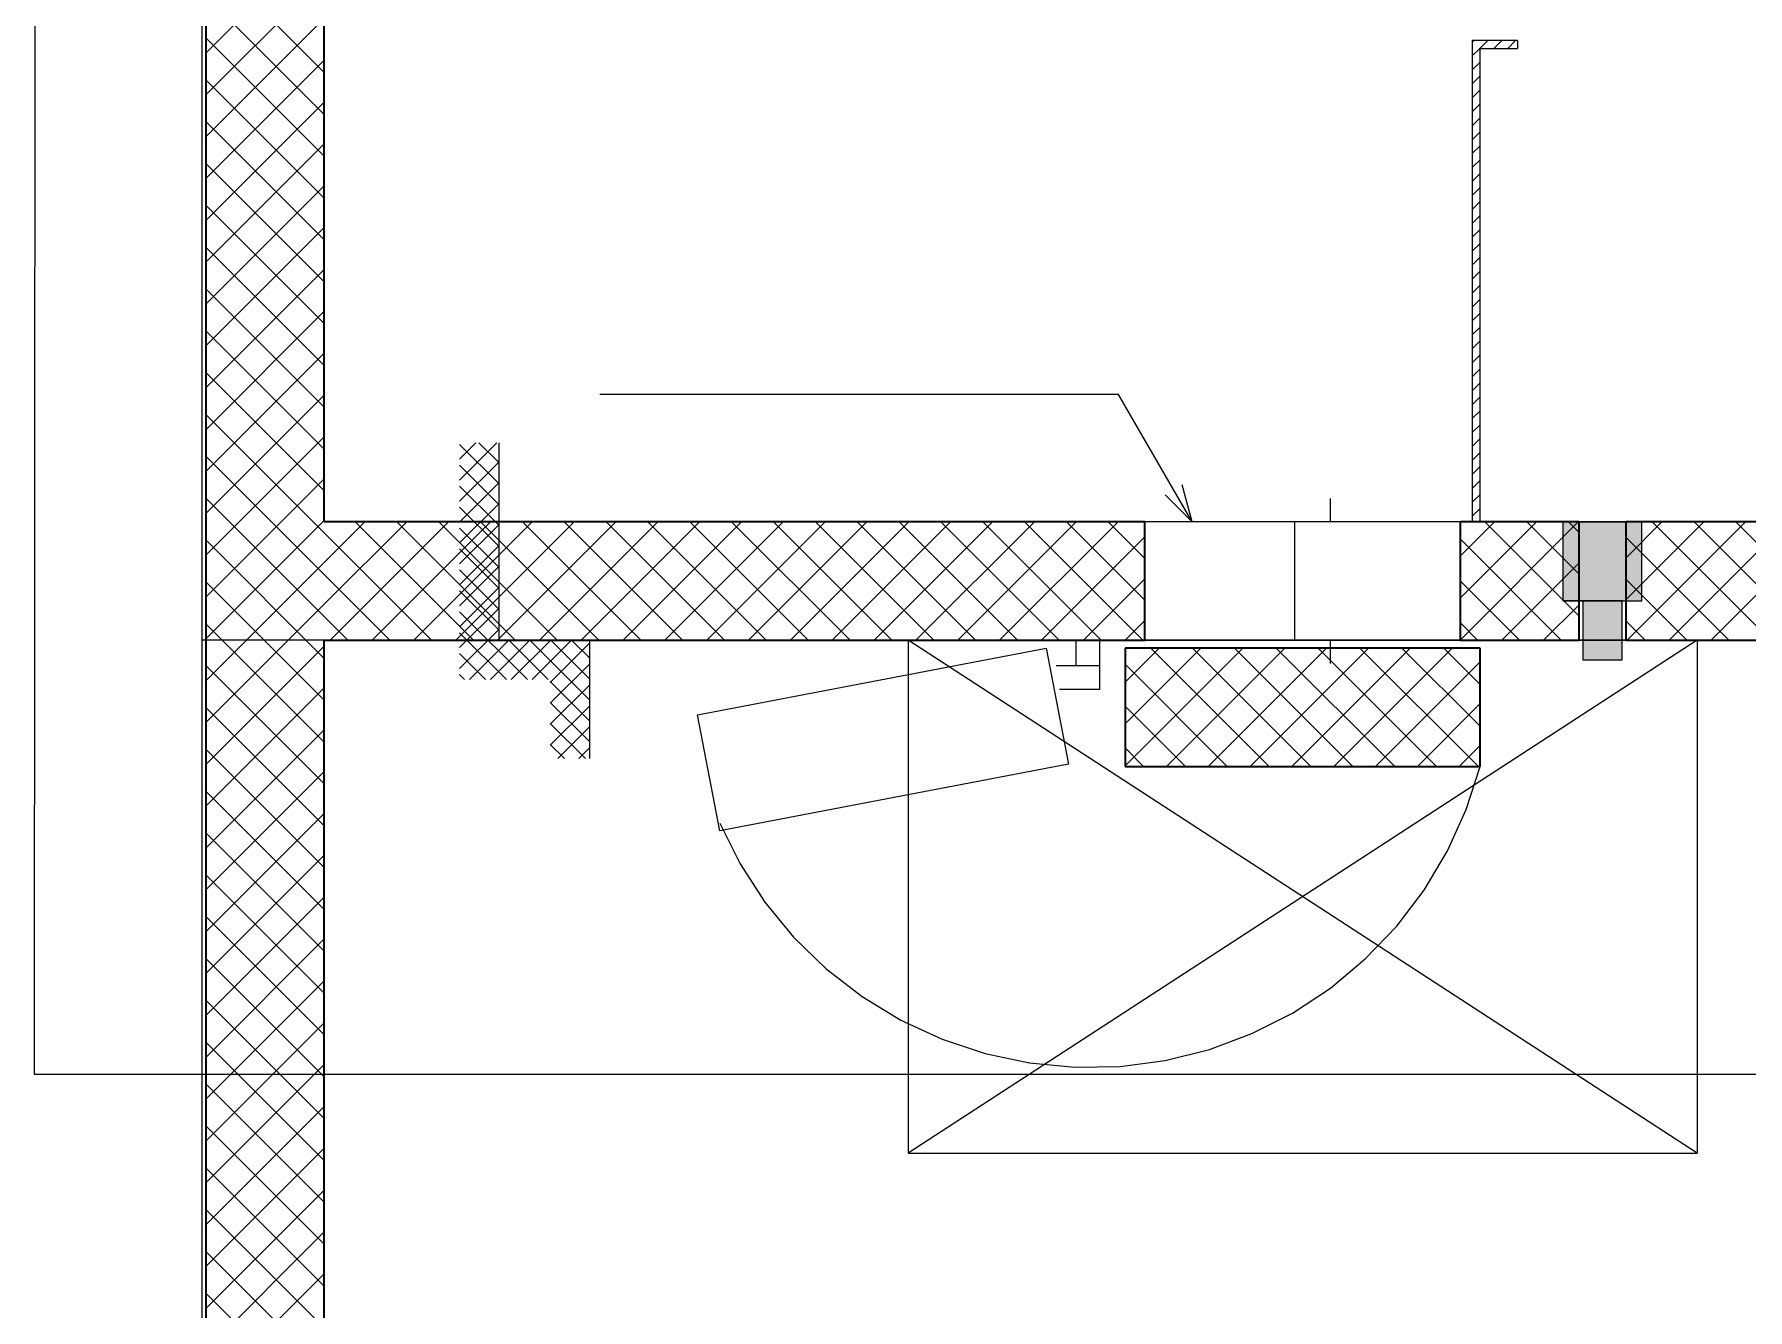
# Model space of a CAD drawing. Extents: x -1 to 1342, y -35 to 723.
# Drawn here: x 151.3 to 238.2, y 184.1 to 248.7 of the extents above; entities that cross this region are included whole.
import ezdxf
from ezdxf.lldxf.tags import DXFTag

# ---------------------------------------------------------------- set-up
doc = ezdxf.new("R2010")
doc.units = 0
doc.layers.get('0').update_dxf_attribs({"lineweight": 18})
for name, color, linetype, lineweight in [('-1._UG_3_010 Aussenwände Bauteilschraffuren Neu', 7, 'Continuous', 25), ('-1._UG_3_010 Aussenwände Neu', 7, 'Continuous', 25), ('-1._UG_3_015 Innenwände Bauteilschraffuren Neu', 7, 'Continuous', 25), ('-1._UG_3_015 Innenwände Neu', 7, 'Continuous', 25), ('-1._UG_3_027 Oberhalb Neu', 7, 'Continuous', 25), ('-1._UG_3_035 Decken Neu', 7, 'Continuous', 25), ('-1._UG_3_160 Beschriftungen Ausführung Neu', 7, 'Continuous', 25), ('-1._UG_3_255 Plangrafiken Neu', 7, 'Continuous', 25)]:
    doc.layers.add(name, color=color, linetype=linetype, lineweight=lineweight)
tags = doc.linetypes.add('Strich 3_1mm Kanten', pattern=[0.004, 0.003, -0.001]).pattern_tags.tags
tags[6:7] = [DXFTag(74, 4), DXFTag(75, 0), DXFTag(340, '0'), DXFTag(46, 1.0), DXFTag(50, 0.0), DXFTag(44, 0.0), DXFTag(45, 0.0)]
tags[4:5] = [DXFTag(74, 4), DXFTag(75, 0), DXFTag(340, '0'), DXFTag(46, 1.0), DXFTag(50, 0.0), DXFTag(44, 0.0), DXFTag(45, 0.0)]
tags = doc.linetypes.add('STRICHLINIE2', pattern=[9.525, 6.35, -3.175]).pattern_tags.tags
tags[6:7] = [DXFTag(74, 4), DXFTag(75, 0), DXFTag(340, '0'), DXFTag(46, 0.0), DXFTag(50, 0.0), DXFTag(44, 0.0), DXFTag(45, 0.0)]
tags[4:5] = [DXFTag(74, 4), DXFTag(75, 0), DXFTag(340, '0'), DXFTag(46, 0.0), DXFTag(50, 0.0), DXFTag(44, 0.0), DXFTag(45, 0.0)]
tags = doc.linetypes.add('Strichpunkt 1.5_0.75_0.75mm', pattern=[0.003, 0.0015, -0.00075, 0, -0.00075]).pattern_tags.tags
tags[10:11] = [DXFTag(74, 4), DXFTag(75, 0), DXFTag(340, '0'), DXFTag(46, 1.0), DXFTag(50, 0.0), DXFTag(44, 0.0), DXFTag(45, 0.0)]
tags[8:9] = [DXFTag(74, 4), DXFTag(75, 0), DXFTag(340, '0'), DXFTag(46, 1.0), DXFTag(50, 0.0), DXFTag(44, 0.0), DXFTag(45, 0.0)]
tags[6:7] = [DXFTag(74, 4), DXFTag(75, 0), DXFTag(340, '0'), DXFTag(46, 1.0), DXFTag(50, 0.0), DXFTag(44, 0.0), DXFTag(45, 0.0)]
tags[4:5] = [DXFTag(74, 4), DXFTag(75, 0), DXFTag(340, '0'), DXFTag(46, 1.0), DXFTag(50, 0.0), DXFTag(44, 0.0), DXFTag(45, 0.0)]
tags = doc.linetypes.add('Strichpunkt 3_1_1mm Achsen', pattern=[0.005, 0.003, -0.001, 0, -0.001]).pattern_tags.tags
tags[10:11] = [DXFTag(74, 4), DXFTag(75, 0), DXFTag(340, '0'), DXFTag(46, 1.0), DXFTag(50, 0.0), DXFTag(44, 0.0), DXFTag(45, 0.0)]
tags[8:9] = [DXFTag(74, 4), DXFTag(75, 0), DXFTag(340, '0'), DXFTag(46, 1.0), DXFTag(50, 0.0), DXFTag(44, 0.0), DXFTag(45, 0.0)]
tags[6:7] = [DXFTag(74, 4), DXFTag(75, 0), DXFTag(340, '0'), DXFTag(46, 1.0), DXFTag(50, 0.0), DXFTag(44, 0.0), DXFTag(45, 0.0)]
tags[4:5] = [DXFTag(74, 4), DXFTag(75, 0), DXFTag(340, '0'), DXFTag(46, 1.0), DXFTag(50, 0.0), DXFTag(44, 0.0), DXFTag(45, 0.0)]
tags = doc.linetypes.add('Strichpunkt 6_2_2mm Schnitt', pattern=[0.5, 0.3, -0.1, 0, -0.1]).pattern_tags.tags
tags[10:11] = [DXFTag(74, 4), DXFTag(75, 0), DXFTag(340, '0'), DXFTag(46, 1.0), DXFTag(50, 0.0), DXFTag(44, 0.0), DXFTag(45, 0.0)]
tags[8:9] = [DXFTag(74, 4), DXFTag(75, 0), DXFTag(340, '0'), DXFTag(46, 1.0), DXFTag(50, 0.0), DXFTag(44, 0.0), DXFTag(45, 0.0)]
tags[6:7] = [DXFTag(74, 4), DXFTag(75, 0), DXFTag(340, '0'), DXFTag(46, 1.0), DXFTag(50, 0.0), DXFTag(44, 0.0), DXFTag(45, 0.0)]
tags[4:5] = [DXFTag(74, 4), DXFTag(75, 0), DXFTag(340, '0'), DXFTag(46, 1.0), DXFTag(50, 0.0), DXFTag(44, 0.0), DXFTag(45, 0.0)]

# ---------------------------------------------------------------- blocks, each defined once
blk = doc.blocks.new('Polylinie-A0SKLQINLL', base_point=(159.841, 119.828))
at = {"color": 0, "linetype": 'ByBlock', "lineweight": -2, "ltscale": 0.36}
blk.add_line((159.841, 393.028), (159.841, 119.828), dxfattribs=at)
blk = doc.blocks.new('Referenz-A0SKLQRXLL', base_point=(5, 5))
at = {"layer": '-1._UG_3_010 Aussenwände Bauteilschraffuren Neu', "color": 0, "linetype": 'Continuous', "lineweight": 0, "ltscale": 0.0169}
for p, q in [((160.041, 247.79), (166.041, 253.79)), ((166.041, 246.804), (160.041, 252.804)), ((160.041, 245.668), (166.041, 251.668)), ((166.041, 244.682), (160.041, 250.682)), ((160.041, 243.547), (166.041, 249.547)), ((166.041, 242.561), (160.041, 248.561)), ((160.041, 241.426), (166.041, 247.426)), ((166.041, 240.44), (160.041, 246.44)), ((160.041, 239.304), (166.041, 245.304)), ((166.041, 238.318), (160.041, 244.318)), ((160.041, 237.183), (166.041, 243.183)), ((166.041, 236.197), (160.041, 242.197)), ((160.041, 235.062), (166.041, 241.062)), ((166.041, 234.076), (160.041, 240.076)), ((160.041, 232.94), (166.041, 238.94)), ((166.041, 231.955), (160.041, 237.955)), ((160.041, 230.819), (166.041, 236.819)), ((166.041, 229.833), (160.041, 235.833)), ((160.041, 228.698), (166.041, 234.698)), ((166.041, 227.712), (160.041, 233.712)), ((160.041, 226.576), (166.041, 232.576)), ((166.041, 225.591), (160.041, 231.591)), ((160.041, 224.455), (166.041, 230.455)), ((166.041, 223.469), (160.041, 229.469)), ((160.041, 222.334), (166.041, 228.334)), ((166.041, 221.348), (160.041, 227.348)), ((160.041, 220.213), (166.041, 226.213)), ((166.041, 219.227), (160.041, 225.227)), ((160.041, 218.091), (166.041, 224.091)), ((166.041, 217.105), (160.041, 223.105)), ((160.041, 215.97), (166.041, 221.97)), ((166.041, 214.984), (160.041, 220.984)), ((160.041, 213.849), (166.041, 219.849)), ((166.041, 212.863), (160.041, 218.863)), ((160.041, 211.727), (166.041, 217.727)), ((166.041, 210.741), (160.041, 216.741)), ((160.041, 209.606), (166.041, 215.606)), ((166.041, 208.62), (160.041, 214.62)), ((160.041, 207.485), (166.041, 213.485)), ((166.041, 206.499), (160.041, 212.499)), ((160.041, 205.363), (166.041, 211.363)), ((166.041, 204.377), (160.041, 210.377)), ((160.041, 203.242), (166.041, 209.242)), ((166.041, 202.256), (160.041, 208.256)), ((160.041, 201.121), (166.041, 207.121)), ((166.041, 200.135), (160.041, 206.135)), ((160.041, 198.999), (166.041, 204.999)), ((166.041, 198.013), (160.041, 204.013)), ((160.041, 196.878), (166.041, 202.878)), ((166.041, 195.892), (160.041, 201.892)), ((160.041, 194.757), (166.041, 200.757)), ((166.041, 193.771), (160.041, 199.771)), ((160.041, 192.635), (166.041, 198.635)), ((166.041, 191.649), (160.041, 197.649)), ((160.041, 190.514), (166.041, 196.514)), ((166.041, 189.528), (160.041, 195.528)), ((160.041, 188.393), (166.041, 194.393)), ((166.041, 187.407), (160.041, 193.407)), ((160.041, 186.271), (166.041, 192.271)), ((166.041, 185.285), (160.041, 191.285)), ((160.041, 184.15), (166.041, 190.15)), ((166.041, 183.164), (160.041, 189.164)), ((160.041, 182.029), (166.041, 188.029)), ((166.041, 181.043), (160.041, 187.043)), ((160.041, 179.907), (166.041, 185.907)), ((166.041, 178.922), (160.041, 184.922))]:
    blk.add_line(p, q, dxfattribs=at)
at = {"layer": '-1._UG_3_010 Aussenwände Neu', "color": 0, "lineweight": 35}
for p, q in [((160.041, 393.028), (160.041, 120.028)), ((166.041, 224.028), (166.041, 387.028)), ((166.041, 125.028), (166.041, 218.028))]:
    blk.add_line(p, q, dxfattribs=at)
at = {"layer": '-1._UG_3_015 Innenwände Bauteilschraffuren Neu', "color": 0, "linetype": 'Continuous', "lineweight": 0, "ltscale": 0.0169}
for p, q in [((224.241, 248.35), (224.28, 248.389)), ((224.241, 247.643), (224.627, 248.028)), ((224.28, 248.389), (224.319, 248.428)), ((224.627, 248.028), (224.634, 248.036)), ((224.634, 248.036), (224.641, 248.043)), ((224.641, 248.043), (225.027, 248.428)), ((225.334, 248.028), (225.734, 248.428)), ((226.041, 248.028), (226.441, 248.428)), ((224.241, 246.936), (224.641, 247.336)), ((224.241, 246.229), (224.641, 246.629)), ((224.241, 245.522), (224.641, 245.922)), ((224.241, 244.815), (224.641, 245.215)), ((224.241, 244.107), (224.641, 244.507)), ((224.241, 243.4), (224.641, 243.8)), ((224.241, 242.693), (224.641, 243.093)), ((224.241, 241.986), (224.641, 242.386)), ((224.241, 241.279), (224.641, 241.679)), ((224.241, 240.572), (224.641, 240.972)), ((224.241, 239.865), (224.641, 240.265)), ((224.241, 239.158), (224.641, 239.558)), ((224.241, 238.451), (224.641, 238.851)), ((224.241, 237.743), (224.641, 238.143)), ((224.241, 237.036), (224.641, 237.436)), ((224.241, 236.329), (224.641, 236.729)), ((224.241, 235.622), (224.641, 236.022)), ((224.241, 234.915), (224.641, 235.315)), ((224.241, 234.208), (224.641, 234.608)), ((224.241, 233.501), (224.641, 233.901)), ((224.241, 232.794), (224.641, 233.194)), ((224.241, 232.087), (224.641, 232.487)), ((224.241, 231.38), (224.641, 231.78)), ((224.241, 230.672), (224.641, 231.072)), ((224.241, 229.965), (224.641, 230.365)), ((224.241, 229.258), (224.641, 229.658)), ((224.241, 228.551), (224.641, 228.951)), ((224.241, 227.844), (224.641, 228.244)), ((224.241, 227.137), (224.641, 227.537)), ((224.241, 226.43), (224.641, 226.83)), ((224.241, 225.723), (224.641, 226.123)), ((224.241, 225.016), (224.641, 225.416)), ((224.241, 224.308), (224.641, 224.708)), ((166.041, 221.97), (168.1, 224.028)), ((166.041, 219.849), (170.221, 224.028)), ((171.482, 218.028), (166.041, 223.469)), ((166.342, 218.028), (172.342, 224.028)), ((173.604, 218.028), (167.604, 224.028)), ((168.464, 218.028), (174.464, 224.028)), ((175.725, 218.028), (169.725, 224.028)), ((170.585, 218.028), (176.585, 224.028)), ((177.846, 218.028), (171.846, 224.028)), ((172.706, 218.028), (178.706, 224.028)), ((179.968, 218.028), (173.968, 224.028)), ((174.828, 218.028), (180.828, 224.028)), ((182.089, 218.028), (176.089, 224.028)), ((176.949, 218.028), (182.949, 224.028)), ((184.21, 218.028), (178.21, 224.028)), ((179.07, 218.028), (185.07, 224.028)), ((186.332, 218.028), (180.332, 224.028)), ((181.192, 218.028), (187.192, 224.028)), ((188.453, 218.028), (182.453, 224.028)), ((183.313, 218.028), (189.313, 224.028)), ((190.574, 218.028), (184.574, 224.028)), ((185.434, 218.028), (191.434, 224.028)), ((192.696, 218.028), (186.696, 224.028)), ((187.555, 218.028), (193.555, 224.028)), ((194.817, 218.028), (188.817, 224.028)), ((189.677, 218.028), (195.677, 224.028)), ((196.938, 218.028), (190.938, 224.028)), ((191.798, 218.028), (197.798, 224.028)), ((199.059, 218.028), (193.059, 224.028)), ((193.919, 218.028), (199.919, 224.028)), ((201.181, 218.028), (195.181, 224.028)), ((196.041, 218.028), (202.041, 224.028)), ((203.302, 218.028), (197.302, 224.028)), ((198.162, 218.028), (204.162, 224.028)), ((205.423, 218.028), (199.423, 224.028)), ((200.283, 218.028), (206.283, 224.028)), ((207.545, 218.028), (201.545, 224.028)), ((202.405, 218.028), (207.641, 223.265)), ((207.641, 220.053), (203.666, 224.028)), ((207.641, 222.174), (205.787, 224.028)), ((223.641, 222.294), (225.375, 224.028)), ((223.641, 220.173), (227.497, 224.028)), ((223.641, 218.052), (229.618, 224.028)), ((229.641, 219.266), (224.879, 224.028)), ((229.641, 221.388), (227.001, 224.028)), ((229.641, 223.509), (229.122, 224.028)), ((232.041, 222.209), (233.861, 224.028)), ((232.041, 220.088), (235.982, 224.028)), ((232.103, 218.028), (238.103, 224.028)), ((239.365, 218.028), (233.365, 224.028)), ((234.225, 218.028), (240.225, 224.028)), ((241.486, 218.028), (235.486, 224.028)), ((236.346, 218.028), (242.346, 224.028)), ((243.607, 218.028), (237.607, 224.028)), ((228.758, 218.028), (223.641, 223.145)), ((237.243, 218.028), (232.041, 223.23)), ((225.739, 218.028), (229.641, 221.93)), ((169.361, 218.028), (166.041, 221.348)), ((204.526, 218.028), (207.641, 221.143)), ((226.637, 218.028), (223.641, 221.024)), ((235.122, 218.028), (232.041, 221.109)), ((227.861, 218.028), (229.641, 219.809)), ((167.24, 218.028), (166.041, 219.227)), ((206.647, 218.028), (207.641, 219.022)), ((233.001, 218.028), (232.041, 218.988)), ((224.515, 218.028), (223.641, 218.902)), ((206.641, 215.901), (208.369, 217.628)), ((206.641, 213.78), (210.49, 217.628)), ((206.641, 211.658), (212.611, 217.628)), ((213.945, 211.628), (207.945, 217.628)), ((208.733, 211.628), (214.733, 217.628)), ((216.066, 211.628), (210.066, 217.628)), ((210.854, 211.628), (216.854, 217.628)), ((218.187, 211.628), (212.187, 217.628)), ((212.975, 211.628), (218.975, 217.628)), ((220.309, 211.628), (214.309, 217.628)), ((215.097, 211.628), (221.097, 217.628)), ((222.43, 211.628), (216.43, 217.628)), ((217.218, 211.628), (223.218, 217.628)), ((224.551, 211.628), (218.551, 217.628)), ((224.641, 213.66), (220.673, 217.628)), ((224.641, 215.781), (222.794, 217.628)), ((211.823, 211.628), (206.641, 216.81)), ((219.339, 211.628), (224.641, 216.93)), ((209.702, 211.628), (206.641, 214.689)), ((221.461, 211.628), (224.641, 214.809)), ((207.581, 211.628), (206.641, 212.568)), ((223.582, 211.628), (224.641, 212.688))]:
    blk.add_line(p, q, dxfattribs=at)
at = {"layer": '-1._UG_3_015 Innenwände Neu', "color": 0, "lineweight": 18}
for p, q in [((224.241, 248.428), (224.241, 248.028)), ((226.541, 248.428), (224.241, 248.428)), ((224.241, 248.028), (224.241, 224.028)), ((224.641, 248.028), (226.541, 248.028)), ((224.641, 224.028), (224.641, 248.028)), ((226.541, 248.428), (226.541, 248.028)), ((224.641, 224.028), (224.241, 224.028))]:
    blk.add_line(p, q, dxfattribs=at)
at = {"layer": '-1._UG_3_015 Innenwände Neu', "color": 0, "lineweight": 35}
for p, q in [((207.641, 224.028), (166.041, 224.028)), ((207.641, 218.028), (207.641, 224.028)), ((223.641, 218.028), (223.641, 224.028)), ((229.641, 224.028), (223.641, 224.028)), ((229.641, 224.028), (229.641, 218.028)), ((232.041, 218.028), (232.041, 224.028)), ((255.841, 224.028), (232.041, 224.028)), ((166.041, 218.028), (207.641, 218.028)), ((206.641, 217.628), (206.641, 211.628)), ((224.641, 217.628), (206.641, 217.628)), ((223.641, 218.028), (229.641, 218.028)), ((224.641, 211.628), (224.641, 217.628)), ((232.041, 218.028), (261.841, 218.028)), ((206.641, 211.628), (224.641, 211.628))]:
    blk.add_line(p, q, dxfattribs=at)
at = {"layer": '-1._UG_3_015 Innenwände Neu', "color": 0, "linetype": 'Strichpunkt 3_1_1mm Achsen', "lineweight": 13, "ltscale": 16.9}
for p, q in [((207.641, 224.028), (207.641, 218.028)), ((223.641, 224.028), (207.641, 224.028)), ((223.641, 218.028), (223.641, 224.028)), ((207.641, 218.028), (223.641, 218.028))]:
    blk.add_line(p, q, dxfattribs=at)
at = {"layer": '-1._UG_3_015 Innenwände Neu', "color": 0, "linetype": 'Strich 3_1mm Kanten', "lineweight": 13, "ltscale": 2197}
for p, q in [((184.969, 214.246), (202.648, 217.628)), ((202.648, 217.628), (203.776, 211.735)), ((186.096, 208.353), (184.969, 214.246)), ((203.776, 211.735), (186.096, 208.353)), ((223.934, 209.437), (224.641, 211.628)), ((222.985, 207.339), (223.934, 209.437)), ((186.096, 208.746), (187.121, 206.684)), ((221.806, 205.361), (222.985, 207.339)), ((187.121, 206.684), (188.372, 204.75)), ((220.412, 203.528), (221.806, 205.361)), ((188.372, 204.75), (189.832, 202.97)), ((218.82, 201.864), (220.412, 203.528)), ((189.832, 202.97), (191.484, 201.365)), ((217.051, 200.39), (218.82, 201.864)), ((191.484, 201.365), (193.305, 199.956)), ((193.305, 199.956), (195.274, 198.761)), ((215.128, 199.124), (217.051, 200.39)), ((213.074, 198.082), (215.128, 199.124)), ((195.274, 198.761), (197.364, 197.795)), ((210.916, 197.278), (213.074, 198.082)), ((197.364, 197.795), (199.55, 197.071)), ((208.681, 196.722), (210.916, 197.278)), ((199.55, 197.071), (201.803, 196.597)), ((201.803, 196.597), (204.096, 196.379)), ((204.096, 196.379), (206.398, 196.421)), ((206.398, 196.421), (208.681, 196.722))]:
    blk.add_line(p, q, dxfattribs=at)
at = {"layer": '-1._UG_3_015 Innenwände Neu', "color": 0, "linetype": 'Strichpunkt 1.5_0.75_0.75mm', "lineweight": 13, "ltscale": 16.9}
for p, q in [((195.641, 218.028), (195.641, 192.028)), ((235.641, 218.028), (195.641, 192.028)), ((235.641, 192.028), (195.641, 218.028)), ((195.641, 218.028), (235.641, 218.028)), ((235.641, 218.028), (235.641, 192.028)), ((195.641, 192.028), (235.641, 192.028))]:
    blk.add_line(p, q, dxfattribs=at)
at = {"layer": '-1._UG_3_015 Innenwände Neu', "color": 0, "lineweight": 13}
for p, q in [((204.141, 218.028), (204.141, 216.728)), ((205.341, 218.028), (205.341, 215.528)), ((205.341, 216.728), (203.154, 216.728)), ((205.341, 215.528), (203.322, 215.528))]:
    blk.add_line(p, q, dxfattribs=at)
at = {"layer": '-1._UG_3_027 Oberhalb Neu', "color": 0, "linetype": 'Strichpunkt 6_2_2mm Schnitt', "lineweight": 13, "ltscale": 16.9}
for p, q in [((151.441, 401.628), (151.34, 196.028)), ((151.34, 196.028), (721.541, 196.028))]:
    blk.add_line(p, q, dxfattribs=at)
at = {"layer": '-1._UG_3_035 Decken Neu', "color": 0, "linetype": 'Continuous', "lineweight": 13, "ltscale": 16.9}
blk.add_line((160.041, 120.028), (160.041, 393.028), dxfattribs=at)
blk.add_line((160.041, 120.028), (160.041, 393.028), dxfattribs=at)
at = {"layer": '-1._UG_3_035 Decken Neu', "color": 0, "linetype": 'Strich 3_1mm Kanten', "lineweight": 13, "ltscale": 2197}
blk.add_line((160.041, 120.028), (160.041, 393.028), dxfattribs=at)
at = {"layer": '-1._UG_3_035 Decken Neu', "color": 0, "linetype": 'Strichpunkt 3_1_1mm Achsen', "lineweight": 13, "ltscale": 2197}
for p, q in [((159.841, 218.028), (159.841, 120.028)), ((652.141, 218.028), (159.841, 218.028))]:
    blk.add_line(p, q, dxfattribs=at)
at = {"layer": '-1._UG_3_160 Beschriftungen Ausführung Neu', "color": 0, "lineweight": 13}
for p, q in [((202.95, 230.489), (180.014, 230.489)), ((206.311, 230.489), (202.95, 230.489)), ((210.041, 224.028), (206.311, 230.489)), ((210.041, 224.028), (209.541, 225.894)), ((210.041, 224.028), (208.675, 225.394))]:
    blk.add_line(p, q, dxfattribs=at)
at = {"layer": '-1._UG_3_160 Beschriftungen Ausführung Neu', "color": 0, "linetype": 'Continuous', "lineweight": 13, "ltscale": 0.0169}
for p, q in [((174.794, 228.028), (172.901, 226.135)), ((173.734, 228.028), (172.901, 227.195)), ((172.901, 227.953), (174.901, 225.953)), ((173.886, 228.028), (174.901, 227.013)), ((174.901, 227.074), (172.901, 225.074)), ((172.901, 226.892), (174.901, 224.892)), ((174.901, 226.013), (172.901, 224.013)), ((172.901, 225.832), (174.901, 223.832)), ((174.901, 224.953), (172.901, 222.953)), ((172.901, 224.771), (174.901, 222.771)), ((174.901, 223.892), (172.901, 221.892)), ((172.901, 223.71), (174.901, 221.71)), ((174.901, 222.832), (172.901, 220.832)), ((172.901, 222.65), (174.901, 220.65)), ((174.901, 221.771), (172.901, 219.771)), ((172.901, 221.589), (174.901, 219.589)), ((174.901, 220.71), (172.901, 218.71)), ((172.901, 220.528), (174.901, 218.528)), ((174.901, 219.65), (172.901, 217.65)), ((172.901, 219.468), (176.34, 216.028)), ((174.901, 218.589), (172.901, 216.589)), ((172.901, 218.407), (175.28, 216.028)), ((172.901, 217.346), (174.219, 216.028)), ((175.401, 218.028), (173.401, 216.028)), ((176.462, 218.028), (174.462, 216.028)), ((175.401, 218.028), (177.401, 216.028)), ((177.522, 218.028), (175.522, 216.028)), ((176.462, 218.028), (179.501, 214.989)), ((178.583, 218.028), (176.583, 216.028)), ((179.501, 217.886), (177.501, 215.886)), ((177.522, 218.028), (179.501, 216.05)), ((178.583, 218.028), (179.501, 217.11)), ((179.501, 216.825), (177.501, 214.825)), ((172.901, 216.286), (173.158, 216.028)), ((177.501, 215.928), (179.501, 213.928)), ((179.501, 215.764), (177.501, 213.764)), ((177.501, 214.868), (179.501, 212.868)), ((179.501, 214.704), (177.501, 212.704)), ((177.501, 213.807), (179.28, 212.028)), ((179.501, 213.643), (177.886, 212.028)), ((177.501, 212.746), (178.219, 212.028)), ((179.501, 212.582), (178.947, 212.028))]:
    blk.add_line(p, q, dxfattribs=at)
at = {"layer": '-1._UG_3_160 Beschriftungen Ausführung Neu', "color": 0, "linetype": 'Continuous', "lineweight": -2, "ltscale": 62.5}
for p, q in [((174.901, 218.028), (174.901, 228.028)), ((179.501, 218.028), (174.901, 218.028)), ((179.501, 212.028), (179.501, 218.028))]:
    blk.add_line(p, q, dxfattribs=at)
at = {"layer": '-1._UG_3_160 Beschriftungen Ausführung Neu', "color": 0, "linetype": 'Continuous', "lineweight": 13, "ltscale": 16.9}
for p, q in [((217.037, 225.201), (217.037, 224.028)), ((217.037, 224.028), (215.237, 224.028)), ((215.237, 224.028), (215.237, 218.028)), ((215.237, 218.028), (217.037, 218.028)), ((217.037, 218.028), (217.037, 216.852))]:
    blk.add_line(p, q, dxfattribs=at)
at = {"layer": '-1._UG_3_255 Plangrafiken Neu', "color": 0, "linetype": 'Continuous', "lineweight": 0, "ltscale": 0.0169}
for p, q in [((229.841, 224.028), (228.841, 224.028)), ((231.841, 224.028), (229.841, 224.028)), ((232.841, 224.028), (231.841, 224.028)), ((229.841, 220.028), (228.841, 220.028)), ((231.841, 220.028), (229.841, 220.028)), ((229.841, 220.028), (231.841, 220.028)), ((231.841, 220.028), (232.841, 220.028))]:
    blk.add_line(p, q, dxfattribs=at)
at = {"layer": '-1._UG_3_255 Plangrafiken Neu', "color": 0, "linetype": 'Continuous', "lineweight": 13, "ltscale": 16.9}
for p, q in [((232.841, 224.028), (228.841, 224.028)), ((228.841, 224.028), (228.841, 220.028)), ((232.841, 220.028), (232.841, 224.028)), ((228.841, 220.028), (229.841, 220.028)), ((231.841, 220.028), (229.841, 220.028)), ((229.841, 220.028), (229.841, 217.028)), ((229.841, 220.028), (231.841, 220.028)), ((231.841, 217.028), (231.841, 220.028)), ((231.841, 220.028), (232.841, 220.028)), ((229.841, 217.028), (231.841, 217.028))]:
    blk.add_line(p, q, dxfattribs=at)
at = {"layer": '-1._UG_3_255 Plangrafiken Neu', "color": 0, "lineweight": 13}
for p, q in [((229.641, 224.028), (232.041, 224.028)), ((232.041, 218.028), (229.641, 218.028))]:
    blk.add_line(p, q, dxfattribs=at)
at = {"layer": '-1._UG_3_255 Plangrafiken Neu', "color": 0, "linetype": 'Continuous', "lineweight": 0, "ltscale": 0.0169}
for points in [[(228.841, 220.028), (229.841, 220.028), (228.841, 224.028)], [(229.841, 220.028), (229.841, 224.028), (228.841, 224.028)], [(229.841, 220.028), (231.841, 220.028), (229.841, 224.028)], [(231.841, 220.028), (231.841, 224.028), (229.841, 224.028)], [(231.841, 220.028), (232.841, 220.028), (231.841, 224.028)], [(232.841, 220.028), (232.841, 224.028), (231.841, 224.028)], [(229.841, 217.028), (231.841, 217.028), (229.841, 220.028)], [(231.841, 217.028), (231.841, 220.028), (229.841, 220.028)]]:
    blk.add_solid(points, dxfattribs=at)

msp = doc.modelspace()

# ---------------------------------------------------------------- block references
at = {"color": 8, "lineweight": 25, "ltscale": 0.25, "true_color": 0x808080}
msp.add_blockref('Referenz-A0SKLQRXLL', (5, 5), dxfattribs=at)
at = {"color": 1, "linetype": 'STRICHLINIE2', "ltscale": 0.36, "true_color": 0xff0000}
msp.add_blockref('Polylinie-A0SKLQINLL', (159.841, 119.828), dxfattribs=at)

doc.saveas('drawing.dxf')
